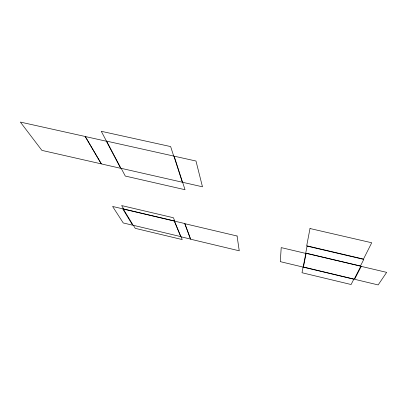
<?xml version="1.0" encoding="UTF-8"?>
<svg xmlns="http://www.w3.org/2000/svg" width="407" height="407" viewBox="0 0 407 407"><rect width="100%" height="100%" fill="white"/><g stroke="black" fill="none" stroke-linecap="round" stroke-linejoin="round"><path stroke-width="0.61" d="M303.093 267.089L301.999 272.731L351.104 284.518L353.81 279.202L280.291 261.65L281.212 247.614L305.81 253.419L303.149 267.114M133.42 225.32L135.251 228.342L182.214 239.57L181.023 236.676L133.15 225.254L123.214 208.883L174.247 220.909L180.749 236.604M121.245 168.396L125.275 176.053L185.022 189.713L182.651 182.346M106.639 141.168L120.92 168.269L202.472 186.803L195.986 161.024L174.135 156.171L182.555 182.28M174.445 221.103L180.927 236.777L190.598 239.087L184.819 223.55L123.809 209.152L121.647 205.576L173.407 217.74L174.822 221.169M182.331 182.219L173.891 156.105L106.436 141.087L101.272 131.298L170.635 146.581L173.692 156.029M310.002 228.525L306.7 245.787L363.476 259.091L371.733 242.765L310.002 228.525M307.071 246.098L305.718 253.103L360.429 266.005L363.792 259.391L307.071 246.098M306.115 253.302L303.434 267.017L354.202 279.141L360.811 266.203L306.115 253.302M361.228 266.376L354.589 279.294L378.159 284.925L386.65 272.369L361.228 266.376M85.139 136.472L20.35 122.075L41.89 150.381L101.251 163.863L85.139 136.472M106.369 141.224L85.328 136.548L101.424 163.935L120.665 168.305L106.369 141.224M122.721 208.837L112.607 206.456L123.245 222.95L132.682 225.203L122.721 208.837M237.072 236.004L184.783 223.677L190.557 239.194L239.25 250.814L237.072 236.004"/></g></svg>
